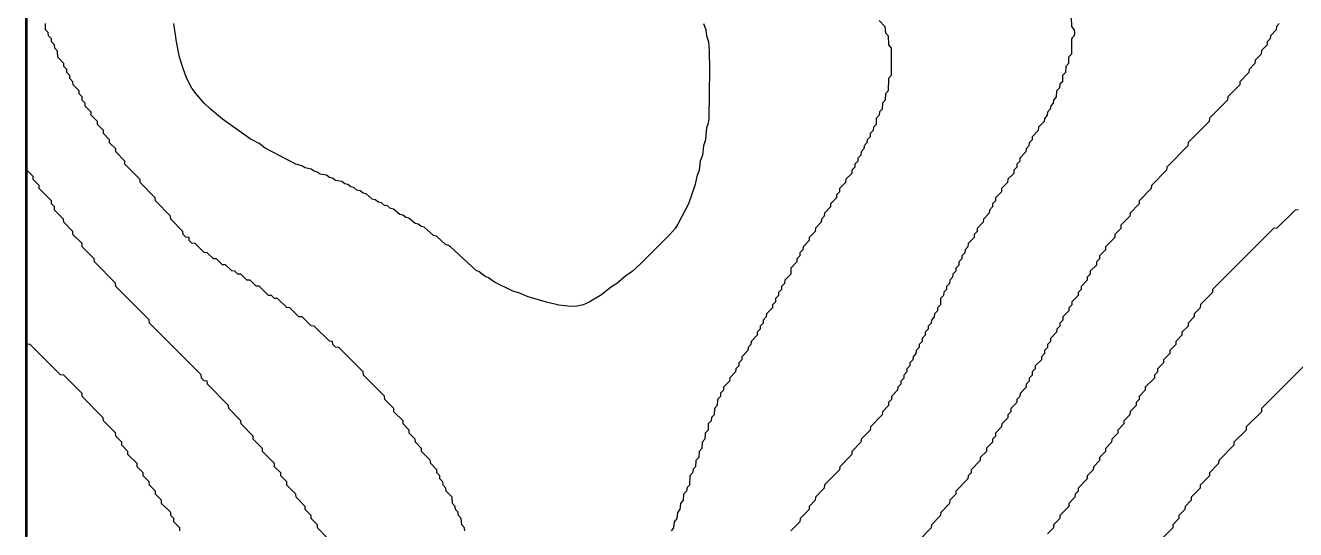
# Model space of a CAD drawing. Header units: millimetres. Extents: x 0 to 1200, y 0 to 1080.
# Drawn here: x 0 to 207.8, y 857 to 939.5 of the extents above; entities that cross this region are included whole.
import ezdxf

# ---------------------------------------------------------------- set-up
doc = ezdxf.new("R2010")
doc.units = ezdxf.units.MM
for name, color, linetype in [('CONTOUR_44', 5, 'Continuous'), ('CONTOUR_45', 5, 'Continuous'), ('CONTOUR_46', 150, 'Continuous'), ('CONTOUR_47', 150, 'Continuous'), ('CONTOUR_48', 130, 'Continuous'), ('CONTOUR_49', 90, 'Continuous'), ('MODEL_BOUNDARY', 7, 'Continuous')]:
    doc.layers.add(name, color=color, linetype=linetype)

msp = doc.modelspace()

# ---------------------------------------------------------------- linework, layer by layer
at = {"layer": 'CONTOUR_44'}
msp.add_polyline3d([(0.25, 0.25, 88), (1199.75, 0.25, 88), (1199.75, 1079.75, 88), (0.25, 1079.75, 88), (0.25, 0.25, 88)], close=True, dxfattribs=at)
msp.add_polyline3d([(110.92, 939.75, 88), (111.3, 938.75, 88), (111.43, 937.75, 88), (111.77, 936.75, 88), (111.88, 935.25, 88), (111.91, 932.25, 88), (111.82, 924.25, 88), (111.65, 923.25, 88), (111.44, 922.75, 88), (111.27, 920.75, 88), (110.92, 919.75, 88), (110.76, 918.25, 88), (110.41, 917.25, 88), (110.22, 915.75, 88), (109.86, 914.75, 88), (109.54, 913.25, 88), (108.47, 910.25, 88), (106.75, 906.96, 88), (106.31, 906.25, 88), (105.44, 905.25, 88), (100.75, 900.54, 88), (99.25, 899.18, 88), (98.25, 898.49, 88), (96.75, 897.23, 88), (95.75, 896.57, 88), (94.25, 895.4, 88), (92.25, 894.17, 88), (91.25, 893.72, 88), (90.25, 893.5, 88), (89.25, 893.49, 88), (87.25, 893.69, 88), (87.25, 893.69, 88), (85.25, 894.17, 88), (82.25, 895.07, 88), (80.75, 895.7, 88), (79.75, 896, 88), (76.75, 897.45, 88), (75.75, 898.15, 88), (75.25, 898.38, 88), (74.25, 899.12, 88), (73.75, 899.36, 88), (69.54, 903.25, 88), (69.25, 903.47, 88), (68.75, 903.63, 88), (67.25, 904.95, 88), (66.75, 905.09, 88), (65.25, 906.42, 88), (64.75, 906.53, 88), (64.25, 906.93, 88), (63.75, 907.05, 88), (62.75, 907.91, 88), (62.25, 908.02, 88), (61.75, 908.42, 88), (61.25, 908.54, 88), (60.25, 909.4, 88), (59.75, 909.5, 88), (59.25, 909.91, 88), (58.75, 910.01, 88), (58.25, 910.42, 88), (57.75, 910.52, 88), (57.25, 910.92, 88), (56.75, 911.04, 88), (55.75, 911.91, 88), (55.25, 912.01, 88), (54.75, 912.41, 88), (54.25, 912.52, 88), (53.75, 912.92, 88), (53.25, 913.02, 88), (52.75, 913.42, 88), (52.25, 913.52, 88), (51.75, 913.91, 88), (50.75, 914.08, 88), (50.25, 914.45, 88), (49.75, 914.56, 88), (49.25, 914.93, 88), (48.25, 915.13, 88), (47.75, 915.47, 88), (47.25, 915.61, 88), (46.75, 915.96, 88), (45.75, 916.17, 88), (45.25, 916.49, 88), (44.25, 916.74, 88), (39.25, 919.35, 88), (38.25, 920.11, 88), (36.75, 920.92, 88), (32.25, 924.12, 88), (30.28, 925.75, 88), (29.26, 926.75, 88), (27.92, 928.25, 88), (27.25, 929.17, 88), (26.42, 930.75, 88), (25.85, 932.25, 88), (25.23, 934.25, 88), (24.72, 936.75, 88), (24.29, 939.75, 88)], dxfattribs=at)
at = {"layer": 'CONTOUR_45'}
msp.add_polyline3d([(0.25, 0.25, 90), (1199.75, 0.25, 90), (1199.75, 1079.75, 90), (0.25, 1079.75, 90), (0.25, 0.25, 90)], close=True, dxfattribs=at)
for points in [[(71.91, 856.75, 90), (71.85, 857.25, 90), (71.41, 857.75, 90), (71.32, 858.75, 90), (70.87, 859.25, 90), (70.75, 859.87, 90), (70.37, 860.25, 90), (70.32, 860.75, 90), (69.86, 861.25, 90), (69.8, 862.25, 90), (68.85, 863.25, 90), (68.81, 863.75, 90), (68.34, 864.25, 90), (68.3, 864.75, 90), (67.83, 865.25, 90), (67.8, 865.75, 90), (67.32, 866.25, 90), (67.29, 866.75, 90), (66.32, 867.75, 90), (66.25, 868.3, 90), (64.82, 869.75, 90), (64.79, 870.25, 90), (63.81, 871.25, 90), (63.79, 871.75, 90), (62.81, 872.75, 90), (62.78, 873.25, 90), (61.8, 874.25, 90), (61.78, 874.75, 90), (60.3, 876.25, 90), (60.28, 876.75, 90), (58.8, 878.25, 90), (58.75, 878.78, 90), (55.29, 882.25, 90), (55.25, 882.78, 90), (51.28, 886.75, 90), (50.75, 886.8, 90), (50.3, 887.25, 90), (50.27, 887.75, 90), (49.75, 887.79, 90), (47.25, 890.27, 90), (46.75, 890.29, 90), (45.28, 891.75, 90), (44.75, 891.79, 90), (43.28, 893.25, 90), (42.75, 893.29, 90), (41.25, 894.77, 90), (40.75, 894.78, 90), (40.25, 895.27, 90), (39.75, 895.29, 90), (38.25, 896.77, 90), (37.75, 896.78, 90), (36.78, 897.75, 90), (36.25, 897.78, 90), (35.25, 898.77, 90), (34.75, 898.78, 90), (34.25, 899.27, 90), (33.75, 899.29, 90), (32.75, 900.27, 90), (32.25, 900.29, 90), (31.25, 901.27, 90), (30.75, 901.29, 90), (29.75, 902.27, 90), (29.25, 902.29, 90), (27.75, 903.78, 90), (27.25, 903.8, 90), (26.8, 904.25, 90), (26.77, 904.75, 90), (26.25, 904.8, 90), (25.8, 905.25, 90), (25.77, 905.75, 90), (23.78, 907.75, 90), (23.75, 908.27, 90), (21.28, 910.75, 90), (21.25, 911.27, 90), (18.78, 913.75, 90), (18.75, 914.27, 90), (16.28, 916.75, 90), (16.27, 917.25, 90), (14.78, 918.75, 90), (14.77, 919.25, 90), (13.78, 920.25, 90), (13.77, 920.75, 90), (12.78, 921.75, 90), (12.77, 922.25, 90), (11.78, 923.25, 90), (11.77, 923.75, 90), (10.78, 924.75, 90), (10.75, 925.28, 90), (9.78, 926.25, 90), (9.77, 926.75, 90), (9.28, 927.25, 90), (9.27, 927.75, 90), (8.78, 928.25, 90), (8.77, 928.75, 90), (7.79, 929.75, 90), (7.77, 930.25, 90), (7.28, 930.75, 90), (7.27, 931.25, 90), (6.79, 931.75, 90), (6.77, 932.25, 90), (6.29, 932.75, 90), (6.27, 933.25, 90), (5.3, 934.25, 90), (5.27, 935.25, 90), (4.79, 935.75, 90), (4.78, 936.25, 90), (4.29, 936.75, 90), (4.28, 937.25, 90), (3.8, 937.75, 90), (3.75, 938.31, 90), (3.31, 938.75, 90), (3.28, 939.75, 90)], [(139.7, 940.25, 90), (140.64, 939.25, 90), (140.7, 938.25, 90), (141.15, 937.75, 90), (141.2, 936.25, 90), (141.64, 935.75, 90), (141.67, 935.25, 90), (141.65, 931.25, 90), (141.21, 930.75, 90), (141.16, 928.75, 90), (140.71, 928.25, 90), (140.67, 927.25, 90), (140.21, 926.75, 90), (140.17, 925.75, 90), (139.75, 925.33, 90), (139.69, 924.75, 90), (139.21, 924.25, 90), (139.18, 923.25, 90), (138.75, 922.82, 90), (138.69, 922.25, 90), (138.21, 921.75, 90), (138.19, 921.25, 90), (137.72, 920.75, 90), (137.69, 920.25, 90), (137.22, 919.75, 90), (137.2, 919.25, 90), (136.72, 918.75, 90), (136.7, 918.25, 90), (136.22, 917.75, 90), (136.2, 917.25, 90), (135.72, 916.75, 90), (135.7, 916.25, 90), (135.22, 915.75, 90), (135.2, 915.25, 90), (134.25, 914.29, 90), (134.2, 913.75, 90), (133.22, 912.75, 90), (133.21, 912.25, 90), (132.72, 911.75, 90), (132.7, 911.25, 90), (131.73, 910.25, 90), (131.71, 909.75, 90), (130.73, 908.75, 90), (130.71, 908.25, 90), (130.23, 907.75, 90), (130.21, 907.25, 90), (129.25, 906.28, 90), (129.21, 905.75, 90), (128.23, 904.75, 90), (128.21, 904.25, 90), (127.23, 903.25, 90), (127.22, 902.75, 90), (126.73, 902.25, 90), (126.72, 901.75, 90), (126.23, 901.25, 90), (126.21, 900.75, 90), (125.23, 899.75, 90), (125.21, 898.75, 90), (124.23, 897.75, 90), (124.22, 897.25, 90), (123.73, 896.75, 90), (123.72, 896.25, 90), (123.23, 895.75, 90), (123.22, 895.25, 90), (122.73, 894.75, 90), (122.71, 894.25, 90), (122.23, 893.75, 90), (122.21, 893.25, 90), (121.23, 892.25, 90), (121.22, 891.75, 90), (120.73, 891.25, 90), (120.71, 890.75, 90), (120.23, 890.25, 90), (120.21, 889.75, 90), (119.73, 889.25, 90), (119.71, 888.75, 90), (118.73, 887.75, 90), (118.71, 887.25, 90), (118.23, 886.75, 90), (118.21, 886.25, 90), (117.23, 885.25, 90), (117.21, 884.75, 90), (116.72, 884.25, 90), (116.71, 883.75, 90), (116.22, 883.25, 90), (116.2, 882.75, 90), (115.25, 881.79, 90), (115.21, 881.25, 90), (114.23, 880.25, 90), (114.21, 879.75, 90), (113.75, 879.29, 90), (113.71, 878.75, 90), (113.22, 878.25, 90), (113.2, 877.25, 90), (112.72, 876.75, 90), (112.69, 875.75, 90), (112.25, 875.31, 90), (112.2, 874.75, 90), (111.72, 874.25, 90), (111.69, 873.25, 90), (111.21, 872.75, 90), (111.18, 871.75, 90), (110.71, 871.25, 90), (110.67, 870.25, 90), (110.21, 869.75, 90), (110.16, 868.75, 90), (109.7, 868.25, 90), (109.65, 867.25, 90), (109.25, 866.85, 90), (109.16, 866.25, 90), (108.7, 865.75, 90), (108.63, 864.25, 90), (108.25, 863.87, 90), (108.14, 863.25, 90), (107.69, 862.75, 90), (107.62, 861.75, 90), (107.18, 861.25, 90), (107.1, 860.25, 90), (106.67, 859.75, 90), (106.59, 858.75, 90), (106.16, 858.25, 90), (106.06, 857.25, 90), (105.64, 856.75, 90)]]:
    msp.add_polyline3d(points, dxfattribs=at)
at = {"layer": 'CONTOUR_46'}
for points in [[(171.1, 940.75, 92), (171.18, 939.25, 92), (171.58, 938.75, 92), (171.62, 938.25, 92), (171.59, 937.75, 92), (171.25, 937.41, 92), (171.18, 937.25, 92), (171.13, 934.75, 92), (170.69, 934.25, 92), (170.65, 933.25, 92), (170.2, 932.75, 92), (170.16, 931.75, 92), (169.7, 931.25, 92), (169.66, 930.25, 92), (169.25, 929.84, 92), (169.18, 929.25, 92), (168.71, 928.75, 92), (168.67, 927.75, 92), (168.21, 927.25, 92), (168.18, 926.75, 92), (167.75, 926.32, 92), (167.68, 925.75, 92), (167.21, 925.25, 92), (167.18, 924.75, 92), (166.71, 924.25, 92), (166.68, 923.75, 92), (165.75, 922.8, 92), (165.69, 922.25, 92), (164.72, 921.25, 92), (164.7, 920.75, 92), (164.22, 920.25, 92), (164.2, 919.75, 92), (163.72, 919.25, 92), (163.7, 918.75, 92), (162.72, 917.75, 92), (162.7, 917.25, 92), (162.22, 916.75, 92), (162.2, 916.25, 92), (161.72, 915.75, 92), (161.7, 915.25, 92), (160.75, 914.29, 92), (160.7, 913.75, 92), (159.72, 912.75, 92), (159.71, 912.25, 92), (158.73, 911.25, 92), (158.71, 910.75, 92), (158.23, 910.25, 92), (158.21, 909.75, 92), (157.72, 909.25, 92), (157.71, 908.75, 92), (156.75, 907.78, 92), (156.71, 907.25, 92), (155.73, 906.25, 92), (155.71, 905.75, 92), (155.23, 905.25, 92), (155.21, 904.75, 92), (154.23, 903.75, 92), (154.22, 903.25, 92), (153.73, 902.75, 92), (153.71, 902.25, 92), (153.23, 901.75, 92), (153.21, 901.25, 92), (152.73, 900.75, 92), (152.71, 900.25, 92), (152.23, 899.75, 92), (152.21, 899.25, 92), (151.73, 898.75, 92), (151.71, 898.25, 92), (151.23, 897.75, 92), (151.21, 897.25, 92), (150.73, 896.75, 92), (150.71, 896.25, 92), (150.25, 895.79, 92), (150.21, 895.25, 92), (149.73, 894.75, 92), (149.71, 893.75, 92), (149.23, 893.25, 92), (149.21, 892.75, 92), (148.73, 892.25, 92), (148.71, 891.75, 92), (148.23, 891.25, 92), (148.21, 890.75, 92), (147.73, 890.25, 92), (147.71, 889.75, 92), (147.23, 889.25, 92), (147.21, 888.75, 92), (146.73, 888.25, 92), (146.71, 887.75, 92), (146.23, 887.25, 92), (146.21, 886.75, 92), (145.73, 886.25, 92), (145.71, 885.75, 92), (145.23, 885.25, 92), (145.21, 884.75, 92), (144.72, 884.25, 92), (144.71, 883.75, 92), (144.22, 883.25, 92), (144.21, 882.75, 92), (143.72, 882.25, 92), (143.71, 881.75, 92), (143.22, 881.25, 92), (143.21, 880.75, 92), (142.72, 880.25, 92), (142.7, 879.75, 92), (141.72, 878.75, 92), (141.71, 878.25, 92), (141.22, 877.75, 92), (141.2, 877.25, 92), (140.22, 876.25, 92), (140.2, 875.75, 92), (138.25, 873.78, 92), (138.21, 873.25, 92), (136.73, 871.75, 92), (136.71, 871.25, 92), (135.23, 869.75, 92), (135.21, 869.25, 92), (133.23, 867.25, 92), (133.21, 866.75, 92), (130.75, 864.28, 92), (130.71, 863.75, 92), (129.25, 862.28, 92), (129.22, 861.75, 92), (128.23, 860.75, 92), (128.22, 860.25, 92), (126.75, 858.78, 92), (126.72, 858.25, 92), (125.23, 856.75, 92)], [(49.27, 855.75, 92), (47.78, 857.25, 92), (47.77, 857.75, 92), (46.78, 858.75, 92), (46.77, 859.25, 92), (45.78, 860.25, 92), (45.77, 860.75, 92), (44.28, 862.25, 92), (44.25, 862.78, 92), (42.79, 864.25, 92), (42.77, 864.75, 92), (41.78, 865.75, 92), (41.77, 866.25, 92), (40.78, 867.25, 92), (40.77, 867.75, 92), (38.78, 869.75, 92), (38.77, 870.25, 92), (37.28, 871.75, 92), (37.25, 872.27, 92), (35.28, 874.25, 92), (35.25, 874.77, 92), (33.28, 876.75, 92), (33.25, 877.27, 92), (29.78, 880.75, 92), (29.75, 881.27, 92), (29.25, 881.29, 92), (28.79, 881.75, 92), (28.75, 882.27, 92), (20.28, 890.75, 92), (20.25, 891.27, 92), (14.78, 896.75, 92), (14.75, 897.27, 92), (11.28, 900.75, 92), (11.26, 901.25, 92), (9.28, 903.25, 92), (9.26, 903.75, 92), (7.77, 905.25, 92), (7.76, 905.75, 92), (6.27, 907.25, 92), (6.25, 907.77, 92), (4.78, 909.25, 92), (4.76, 909.75, 92), (4.27, 910.25, 92), (4.26, 910.75, 92), (2.27, 912.75, 92), (2.26, 913.25, 92), (1.27, 914.25, 92), (1.26, 914.75, 92), (0.25, 915.77, 92), (0.25, 0.25, 92)]]:
    msp.add_polyline3d(points, dxfattribs=at)
at = {"layer": 'CONTOUR_47'}
for points in [[(205.13, 939.75, 94), (204.68, 939.25, 94), (204.63, 938.75, 94), (203.69, 937.75, 94), (203.66, 937.25, 94), (203.19, 936.75, 94), (203.15, 936.25, 94), (202.25, 935.33, 94), (202.16, 934.75, 94), (201.2, 933.75, 94), (201.17, 933.25, 94), (200.2, 932.25, 94), (200.17, 931.75, 94), (198.71, 930.25, 94), (198.68, 929.75, 94), (196.71, 927.75, 94), (196.68, 927.25, 94), (193.75, 924.29, 94), (193.69, 923.75, 94), (190.25, 920.28, 94), (190.2, 919.75, 94), (186.75, 916.28, 94), (186.71, 915.75, 94), (184.25, 913.28, 94), (184.21, 912.75, 94), (182.25, 910.78, 94), (182.21, 910.25, 94), (180.73, 908.75, 94), (180.72, 908.25, 94), (179.23, 906.75, 94), (179.22, 906.25, 94), (178.23, 905.25, 94), (178.22, 904.75, 94), (176.73, 903.25, 94), (176.72, 902.75, 94), (175.73, 901.75, 94), (175.72, 901.25, 94), (175.23, 900.75, 94), (175.22, 900.25, 94), (174.23, 899.25, 94), (174.22, 898.75, 94), (173.73, 898.25, 94), (173.72, 897.75, 94), (172.73, 896.75, 94), (172.72, 896.25, 94), (172.23, 895.75, 94), (172.22, 895.25, 94), (171.23, 894.25, 94), (171.22, 893.75, 94), (170.73, 893.25, 94), (170.72, 892.75, 94), (169.73, 891.75, 94), (169.72, 891.25, 94), (169.23, 890.75, 94), (169.22, 890.25, 94), (168.73, 889.75, 94), (168.72, 889.25, 94), (167.73, 888.25, 94), (167.72, 887.75, 94), (167.23, 887.25, 94), (167.22, 886.75, 94), (166.73, 886.25, 94), (166.72, 885.75, 94), (166.23, 885.25, 94), (166.22, 884.75, 94), (165.23, 883.75, 94), (165.22, 883.25, 94), (164.73, 882.75, 94), (164.72, 882.25, 94), (164.23, 881.75, 94), (164.22, 881.25, 94), (163.73, 880.75, 94), (163.72, 880.25, 94), (162.73, 879.25, 94), (162.72, 878.75, 94), (162.23, 878.25, 94), (162.22, 877.75, 94), (161.23, 876.75, 94), (161.22, 876.25, 94), (160.73, 875.75, 94), (160.72, 875.25, 94), (159.75, 874.28, 94), (159.72, 873.75, 94), (158.73, 872.75, 94), (158.72, 872.25, 94), (158.23, 871.75, 94), (158.22, 871.25, 94), (157.25, 870.28, 94), (157.22, 869.75, 94), (156.23, 868.75, 94), (156.22, 868.25, 94), (154.73, 866.75, 94), (154.72, 866.25, 94), (154.23, 865.75, 94), (154.22, 865.25, 94), (152.25, 863.27, 94), (152.22, 862.75, 94), (151.23, 861.75, 94), (151.22, 861.25, 94), (149.75, 859.77, 94), (149.72, 859.25, 94), (148.23, 857.75, 94), (148.22, 857.25, 94), (146.23, 855.25, 94)], [(25.28, 856.75, 94), (25.27, 857.25, 94), (24.28, 858.25, 94), (24.27, 858.75, 94), (23.78, 859.25, 94), (23.77, 859.75, 94), (22.28, 861.25, 94), (22.27, 861.75, 94), (21.28, 862.75, 94), (21.27, 863.25, 94), (20.28, 864.25, 94), (20.25, 864.77, 94), (19.28, 865.75, 94), (19.27, 866.25, 94), (18.28, 867.25, 94), (18.27, 867.75, 94), (16.78, 869.25, 94), (16.77, 869.75, 94), (15.78, 870.75, 94), (15.77, 871.25, 94), (14.78, 872.25, 94), (14.75, 872.77, 94), (12.78, 874.75, 94), (12.75, 875.27, 94), (9.28, 878.75, 94), (9.27, 879.25, 94), (8.75, 879.77, 94), (6.27, 882.25, 94), (5.75, 882.28, 94), (0.77, 887.25, 94), (0.25, 887.28, 94), (0.25, 771.3, 94)]]:
    msp.add_polyline3d(points, dxfattribs=at)
at = {"layer": 'CONTOUR_48'}
msp.add_polyline3d([(208.25, 909.28, 96), (207.73, 909.25, 96), (204.75, 906.28, 96), (204.23, 906.25, 96), (194.25, 896.27, 96), (194.22, 895.75, 96), (192.25, 893.77, 96), (192.22, 893.25, 96), (191.23, 892.25, 96), (191.22, 891.75, 96), (190.23, 890.75, 96), (190.22, 890.25, 96), (189.23, 889.25, 96), (189.22, 888.75, 96), (188.23, 887.75, 96), (188.22, 887.25, 96), (187.23, 886.25, 96), (187.22, 885.75, 96), (186.23, 884.75, 96), (186.22, 884.25, 96), (185.23, 883.25, 96), (185.22, 882.75, 96), (184.73, 882.25, 96), (184.72, 881.75, 96), (183.23, 880.25, 96), (183.22, 879.75, 96), (182.23, 878.75, 96), (182.22, 878.25, 96), (181.73, 877.75, 96), (181.72, 877.25, 96), (180.75, 876.27, 96), (180.72, 875.75, 96), (179.73, 874.75, 96), (179.72, 874.25, 96), (178.73, 873.25, 96), (178.72, 872.75, 96), (177.73, 871.75, 96), (177.72, 871.25, 96), (176.73, 870.25, 96), (176.72, 869.75, 96), (175.73, 868.75, 96), (175.72, 868.25, 96), (174.73, 867.25, 96), (174.72, 866.75, 96), (173.73, 865.75, 96), (173.72, 865.25, 96), (172.23, 863.75, 96), (172.22, 863.25, 96), (171.73, 862.75, 96), (171.72, 862.25, 96), (170.73, 861.25, 96), (170.72, 860.75, 96), (169.23, 859.25, 96), (169.22, 858.75, 96), (168.23, 857.75, 96), (168.22, 857.25, 96), (167.23, 856.25, 96)], dxfattribs=at)
at = {"layer": 'CONTOUR_49'}
msp.add_polyline3d([(212.23, 886.75, 98), (202.25, 876.77, 98), (202.22, 876.25, 98), (199.75, 873.77, 98), (199.72, 873.25, 98), (197.73, 871.25, 98), (197.72, 870.75, 98), (195.25, 868.27, 98), (195.22, 867.75, 98), (193.73, 866.25, 98), (193.72, 865.75, 98), (192.23, 864.25, 98), (192.22, 863.75, 98), (190.73, 862.25, 98), (190.72, 861.75, 98), (189.73, 860.75, 98), (189.72, 860.25, 98), (188.73, 859.25, 98), (188.72, 858.75, 98), (187.73, 857.75, 98), (187.72, 857.25, 98), (186.23, 855.75, 98)], dxfattribs=at)
at = {"layer": 'MODEL_BOUNDARY'}
msp.add_polyline3d([(0, 0, 86), (1200, 0, 86), (1200, 1080, 86), (0, 1080, 86)], close=True, dxfattribs=at)

doc.saveas('drawing.dxf')
